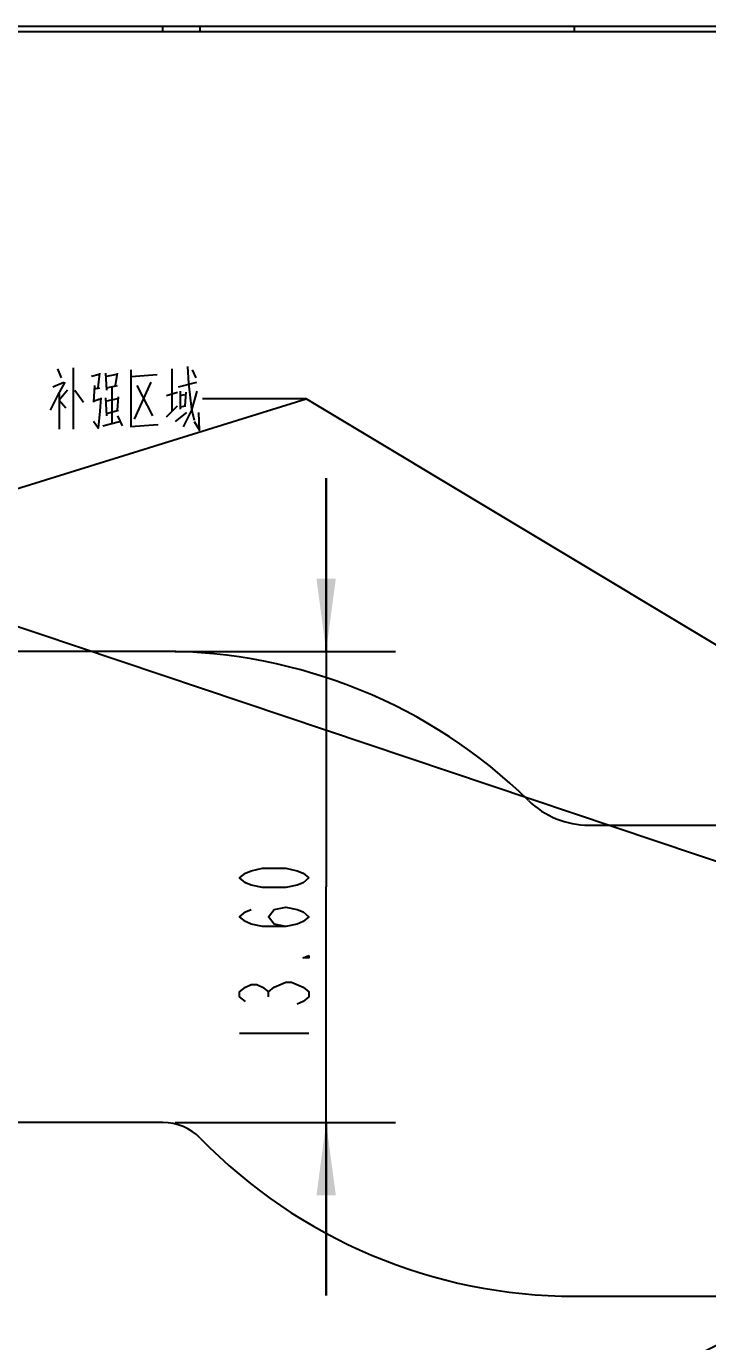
# Model space of a CAD drawing. Header units: millimetres. Extents: x 0 to 210, y 0 to 297.
# Drawn here: x 93.46 to 113.14, y 105.67 to 143.64 of the extents above; entities that cross this region are included whole.
import ezdxf

# ---------------------------------------------------------------- set-up
doc = ezdxf.new("R2010")
doc.units = ezdxf.units.MM
doc.header["$LTSCALE"] = 19.36
doc.layers.get('0').update_dxf_attribs({"linetype": 'CONTINUOUS'})
doc.styles.get("Standard").update_dxf_attribs({"font": 'SIMPLEX.SHX', "width": 0.56})
doc.dimstyles.new('DIMSTYLE_2', dxfattribs={"dimtxt": 2, "dimasz": 2.1, "dimexe": 2, "dimexo": 0.35, "dimgap": 0.5, "dimtad": 1, "dimzin": 0, "dimdsep": 46, "dimtxsty": 'STANDARD', "dimblk": '_FILLED', "dimblk1": '_FILLED', "dimblk2": '_FILLED', "dimcen": 0.09, "dimazin": 0, "dimtol": 1, "dimtp": 0.12, "dimtm": 0.12, "dimtfac": 1, "dimtofl": 0, "dimtmove": 0, "dimatfit": 3, "dimldrblk": '_FILLED', "dimfxl": 1, "dimtolj": 1, "dimtzin": 0, "dimarcsym": 0})
doc.dimstyles.new('DIMSTYLE_4', dxfattribs={"dimtxt": 2, "dimasz": 2.1, "dimexe": 2, "dimexo": 0.35, "dimgap": 0.5, "dimtad": 1, "dimzin": 0, "dimdsep": 46, "dimtxsty": 'STANDARD', "dimblk": '_FILLED', "dimblk1": '_FILLED', "dimblk2": '_FILLED', "dimcen": 0.09, "dimazin": 0, "dimtp": 0.1, "dimtm": 0.1, "dimtfac": 1, "dimtofl": 0, "dimtmove": 0, "dimatfit": 3, "dimldrblk": '_FILLED', "dimfxl": 1, "dimtolj": 1, "dimtzin": 0, "dimarcsym": 0})
doc.dimstyles.get("Standard").update_dxf_attribs({"dimtxt": 2, "dimasz": 2.1, "dimexe": 2, "dimexo": 0.35, "dimtad": 1, "dimzin": 0, "dimdsep": 46, "dimtxsty": 'STANDARD', "dimblk": '_FILLED', "dimblk1": '_FILLED', "dimblk2": '_FILLED', "dimcen": 0.09, "dimazin": 0, "dimtol": 1, "dimtp": 0.01, "dimtm": 0.01, "dimtfac": 1, "dimtofl": 0, "dimtmove": 0, "dimatfit": 3, "dimldrblk": '_FILLED', "dimfxl": 1, "dimtolj": 1, "dimtzin": 0, "dimarcsym": 0})

# ---------------------------------------------------------------- blocks, each defined once
blk = doc.blocks.new('_FILLED')
at = {"color": 0, "linetype": 'BYBLOCK'}
blk.add_solid([(0, 0), (-1, 0.133), (-1, -0.133)], dxfattribs=at)
blk = doc.blocks.new('*D1')
at = {"color": 2}
for p, q in [((48.006, 107.628), (48.006, 99.498)), ((131.826, 107.628), (131.826, 99.498)), ((48.006, 101.498), (89.916, 101.498)), ((131.826, 101.498), (89.916, 101.498))]:
    blk.add_line(p, q, dxfattribs=at)
at = {"color": 2, "xscale": 2.1, "yscale": 2.1, "zscale": 2.1, "rotation": 180}
blk.add_blockref('_FILLED', (48.006, 101.498), dxfattribs=at)
at = {"color": 2, "xscale": 2.1, "yscale": 2.1, "zscale": 2.1}
blk.add_blockref('_FILLED', (131.826, 101.498), dxfattribs=at)
blk = doc.blocks.new('*D4')
at = {"color": 2}
for p, q in [((102.118, 125.595), (102.118, 130.595)), ((102.118, 130.595), (102.118, 118.795)), ((97.755, 125.595), (104.118, 125.595)), ((102.118, 106.995), (102.118, 118.795)), ((97.755, 111.995), (104.118, 111.995)), ((102.118, 111.995), (102.118, 106.995))]:
    blk.add_line(p, q, dxfattribs=at)
at = {"color": 2, "xscale": 2.1, "yscale": 2.1, "zscale": 2.1}
for p, rotation in [((102.118, 125.595), 270), ((102.118, 111.995), 90)]:
    blk.add_blockref('_FILLED', p, dxfattribs=dict(at, rotation=rotation))

msp = doc.modelspace()

# ---------------------------------------------------------------- linework, layer by layer
at = {"color": 7}
for p, q in [((48.006, 143.64), (131.826, 143.64)), ((48.006, 143.49), (131.826, 143.49)), ((97.405, 125.595), (91.905, 125.595)), ((109.71, 120.578), (130.826, 120.578)), ((97.405, 111.995), (91.905, 111.995)), ((109.295, 106.978), (130.826, 106.978))]:
    msp.add_line(p, q, dxfattribs=at)
at = {"color": 9}
for p, q in [((97.405, 143.49), (97.405, 143.64)), ((98.479, 143.49), (98.479, 143.64)), ((109.295, 143.49), (109.295, 143.64))]:
    msp.add_line(p, q, dxfattribs=at)
at = {"color": 2}
for p, q in [((94.358, 133.752), (94.465, 133.494)), ((94.811, 133.785), (94.811, 132.01)), ((96.491, 132.075), (96.491, 133.72)), ((97.665, 133.752), (97.665, 132.526)), ((98.251, 133.72), (98.358, 133.494)), ((94.225, 133.236), (94.544, 133.365)), ((95.558, 133.591), (95.345, 133.526)), ((95.531, 133.204), (95.585, 133.623)), ((95.744, 133.623), (95.771, 133.139)), ((96.064, 133.591), (95.771, 133.526)), ((96.038, 133.268), (96.091, 133.623)), ((96.491, 133.526), (97.238, 133.591)), ((97.051, 133.365), (96.571, 132.301)), ((97.851, 133.236), (98.384, 133.365)), ((94.411, 133.043), (94.411, 132.01)), ((94.864, 133.139), (95.105, 132.785)), ((95.424, 133.268), (95.398, 132.785)), ((95.424, 133.172), (95.585, 133.204)), ((95.744, 132.914), (95.771, 132.397)), ((95.771, 133.204), (96.091, 133.268)), ((95.931, 133.204), (95.931, 132.172)), ((96.091, 132.559), (96.118, 132.946)), ((96.651, 133.268), (97.105, 132.397)), ((97.504, 132.978), (97.824, 133.075)), ((97.905, 133.107), (97.905, 132.591)), ((97.905, 132.978), (98.038, 133.01)), ((98.064, 133.075), (98.038, 132.688)), ((95.398, 132.817), (95.585, 132.881)), ((96.091, 132.881), (95.771, 132.817)), ((95.771, 132.462), (96.118, 132.559)), ((97.504, 132.365), (97.824, 132.688)), ((97.905, 132.655), (98.064, 132.688)), ((95.665, 132.107), (96.145, 132.236)), ((96.091, 132.397), (96.225, 132.107)), ((97.771, 132.236), (98.091, 132.494)), ((97.264, 132.139), (96.465, 132.075)), ((100.451, 115.624), (100.451, 115.764)), ((99.618, 114.574), (101.618, 114.574))]:
    msp.add_line(p, q, dxfattribs=at)
for points in [[(98.118, 133.817), (98.144, 133.333), (98.225, 132.591), (98.305, 132.268)], [(94.571, 133.365), (94.358, 132.978), (94.145, 132.559)], [(94.651, 133.139), (94.411, 132.849), (94.598, 132.623)], [(95.611, 132.914), (95.585, 132.526), (95.531, 132.043), (95.398, 132.236)], [(98.384, 133.107), (98.225, 132.559), (97.985, 132.075)], [(98.305, 132.236), (98.464, 131.978), (98.438, 132.494)], [(101.618, 119.054), (101.451, 118.914), (101.284, 118.844), (100.951, 118.774), (100.284, 118.774), (99.951, 118.844), (99.784, 118.914), (99.618, 119.054), (99.784, 119.194), (99.951, 119.264), (100.284, 119.334), (100.951, 119.334), (101.284, 119.264), (101.451, 119.194), (101.618, 119.054)], [(100.951, 117.654), (100.618, 117.724), (100.451, 117.934), (100.618, 118.144), (100.951, 118.214), (101.284, 118.144), (101.451, 118.074), (101.618, 117.934), (101.451, 117.794), (101.284, 117.724), (100.951, 117.654), (100.284, 117.654), (99.951, 117.724), (99.784, 117.794), (99.618, 117.934), (99.784, 118.074), (99.951, 118.144)], [(101.618, 116.814), (101.618, 116.744), (101.451, 116.744), (101.618, 116.814)], [(99.784, 115.484), (99.618, 115.624), (99.618, 115.764), (99.784, 115.904), (99.951, 115.974), (100.118, 115.974), (100.284, 115.904), (100.451, 115.764), (100.618, 115.904)], [(100.618, 115.904), (100.951, 116.044), (101.118, 116.044)], [(101.118, 116.044), (101.451, 115.904), (101.618, 115.764), (101.618, 115.624), (101.451, 115.484), (101.284, 115.414)]]:
    msp.add_lwpolyline(points, dxfattribs=at)
at = {"color": 7}
for centre, radius, start, end in [((97.405, 110.495), 15.1, 45.6412, 90), ((109.71, 123.078), 2.5, 225.6412, 270), ((97.405, 110.495), 1.5, 44.2512, 90), ((109.295, 122.078), 15.1, 224.2512, 270)]:
    msp.add_arc(centre, radius, start, end, dxfattribs=at)

# ---------------------------------------------------------------- dimensions: what is measured, and where the dimension line sits
at = {"color": 2}
dim = msp.add_linear_dim(base=(102.118, 125.595), p1=(97.405, 111.995), p2=(97.405, 125.595), angle=90, dimstyle='DIMSTYLE_4', dxfattribs=at)
dim.commit()
dim.dimension.update_dxf_attribs({"geometry": '*D4', "text_midpoint": (102.118, 114.014), "dimtype": 160})
dim = msp.add_linear_dim(base=(131.826, 101.498), p1=(48.006, 107.978), p2=(131.826, 107.978), dimstyle='DIMSTYLE_2', dxfattribs=at)
dim.commit()
dim.dimension.update_dxf_attribs({"geometry": '*D1', "text_midpoint": (87.962, 101.498), "dimtype": 160})

# ---------------------------------------------------------------- leaders
for points, override in [([(51.036, 117.231), (101.545, 132.881), (98.545, 132.881)], {"dimtad": 0, "dimldrblk": 'NONE'}), ([(127.576, 117.266), (101.545, 132.881), (98.545, 132.881)], {"dimtad": 0, "dimldrblk": 'NONE'}), ([(122.63, 116.426), (76.85, 131.793), (79.85, 131.793)], {"dimtad": 0}), ([(124.455, 111.021), (85.587, 91.838), (88.587, 91.838)], {"dimtad": 0})]:
    msp.add_leader(points, dimstyle='STANDARD', override=override, dxfattribs=at)

doc.saveas('drawing.dxf')
